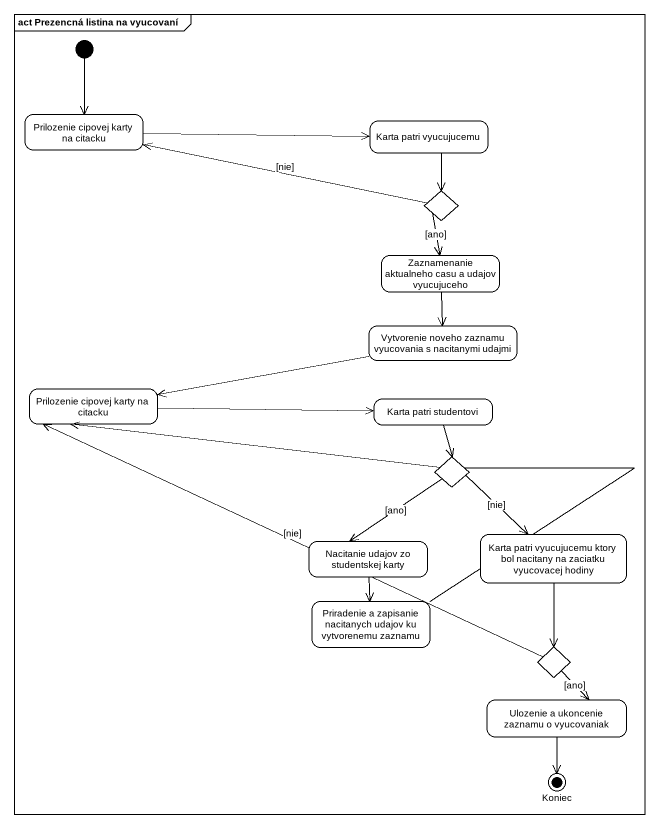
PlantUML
@startuml
mainframe act Prezencná listina na vyucovaní
hide empty description
state "Prilozenie cipovej karty na citacku" as Prilozenie_cipovej_karty_na
state "Karta patri vyucujucemu" as Karta_patri_vyucujucemu
state choice1 <<choice>>
state "Zaznamenanie aktualneho casu a udajov vyucujuceho" as Zaznamenanie_aktualneho
state "Vytvorenie noveho zaznamu vyucovania s nacitanymi udajmi" as Vytvorenie_noveho_zaznamu
state "Prilozenie cipovej karty na citacku" as Prilozenie_cipovej_karty_na_2
state "Karta patri studentovi" as Karta_patri_studentovi
state choice2 <<choice>>
state "Nacitanie udajov zo studentskej karty" as Nacitanie_udajov_zo
state "Karta patri vyucujucemu ktory bol nacitany na zaciatku vyucovacej hodiny" as Karta_patri_vyucujucemu_2
state "Priradenie a zapisanie nacitanych udajov ku vytvorenemu zaznamu" as Priradenie_a_zapisanie
state choice3 <<choice>>
state "Ulozenie a ukoncenie zaznamu o vyucovaniak" as Ulozenie_a_ukoncenie
state Koniec <<end>>
[*] --> Prilozenie_cipovej_karty_na
Prilozenie_cipovej_karty_na -right-> Karta_patri_vyucujucemu
Karta_patri_vyucujucemu --> choice1
choice1 -left-> Prilozenie_cipovej_karty_na : [nie]
choice1 --> Zaznamenanie_aktualneho : [ano]
Zaznamenanie_aktualneho --> Vytvorenie_noveho_zaznamu
Vytvorenie_noveho_zaznamu -left-> Prilozenie_cipovej_karty_na_2
Prilozenie_cipovej_karty_na_2 -right-> Karta_patri_studentovi
Karta_patri_studentovi --> choice2
choice2 --> Nacitanie_udajov_zo : [ano]
choice2 --> Karta_patri_vyucujucemu_2 : [nie]
Nacitanie_udajov_zo --> Priradenie_a_zapisanie
Karta_patri_vyucujucemu_2 --> choice3
Priradenie_a_zapisanie -up-> Prilozenie_cipovej_karty_na_2
choice3 -left-> Prilozenie_cipovej_karty_na_2 : [nie]
choice3 --> Ulozenie_a_ukoncenie : [ano]
Ulozenie_a_ukoncenie --> Koniec
@enduml
